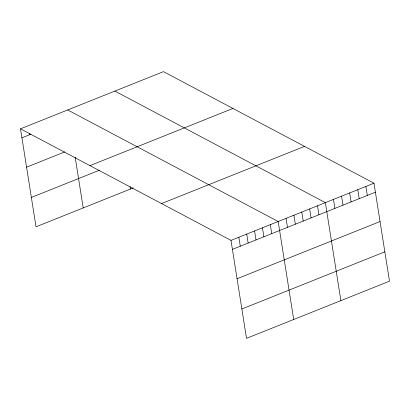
<?xml version="1.0" encoding="UTF-8"?>
<svg xmlns="http://www.w3.org/2000/svg" width="410" height="410" viewBox="0 0 410 410"><rect width="100%" height="100%" fill="white"/><g stroke="black" fill="none" stroke-linecap="round" stroke-linejoin="round"><path stroke-width="0.61" d="M20.5 128.822L163.487 71.642L373.981 183.198L389.5 281.178L246.512 338.358L230.994 240.378L20.5 128.822L36.018 226.802L133.286 187.908M21.925 137.806L30.909 134.213M26.573 167.177L64.775 151.9M89.964 165.635L232.952 108.455M31.365 197.43L99.338 170.252M161.53 203.565L304.517 146.385M230.994 240.378L373.981 183.198M232.419 249.362L375.406 192.187M237.067 278.733L380.055 221.554M241.859 308.986L384.846 251.812M114.872 91.081L325.366 202.637L340.884 300.617M67.686 109.952L278.18 221.508L293.698 319.487M365.879 186.437L367.304 195.426M357.776 189.681L359.201 198.665M349.674 192.92L351.098 201.904M341.571 196.159L342.996 205.149M333.468 199.398L334.893 208.388M317.499 205.784L318.924 214.773M309.637 208.931L311.062 217.915M301.77 212.072L303.195 221.062M293.909 215.219L295.333 224.203M286.042 218.366L287.466 227.35M270.313 224.654L271.738 233.638M262.451 227.796L263.876 236.785M254.584 230.943L256.009 239.927M246.723 234.089L248.147 243.074M238.856 237.231L240.28 246.22M130.006 186.617L130.39 189.061M75.158 157.132L83.204 207.931M29.597 133.465L29.786 134.664"/></g></svg>
